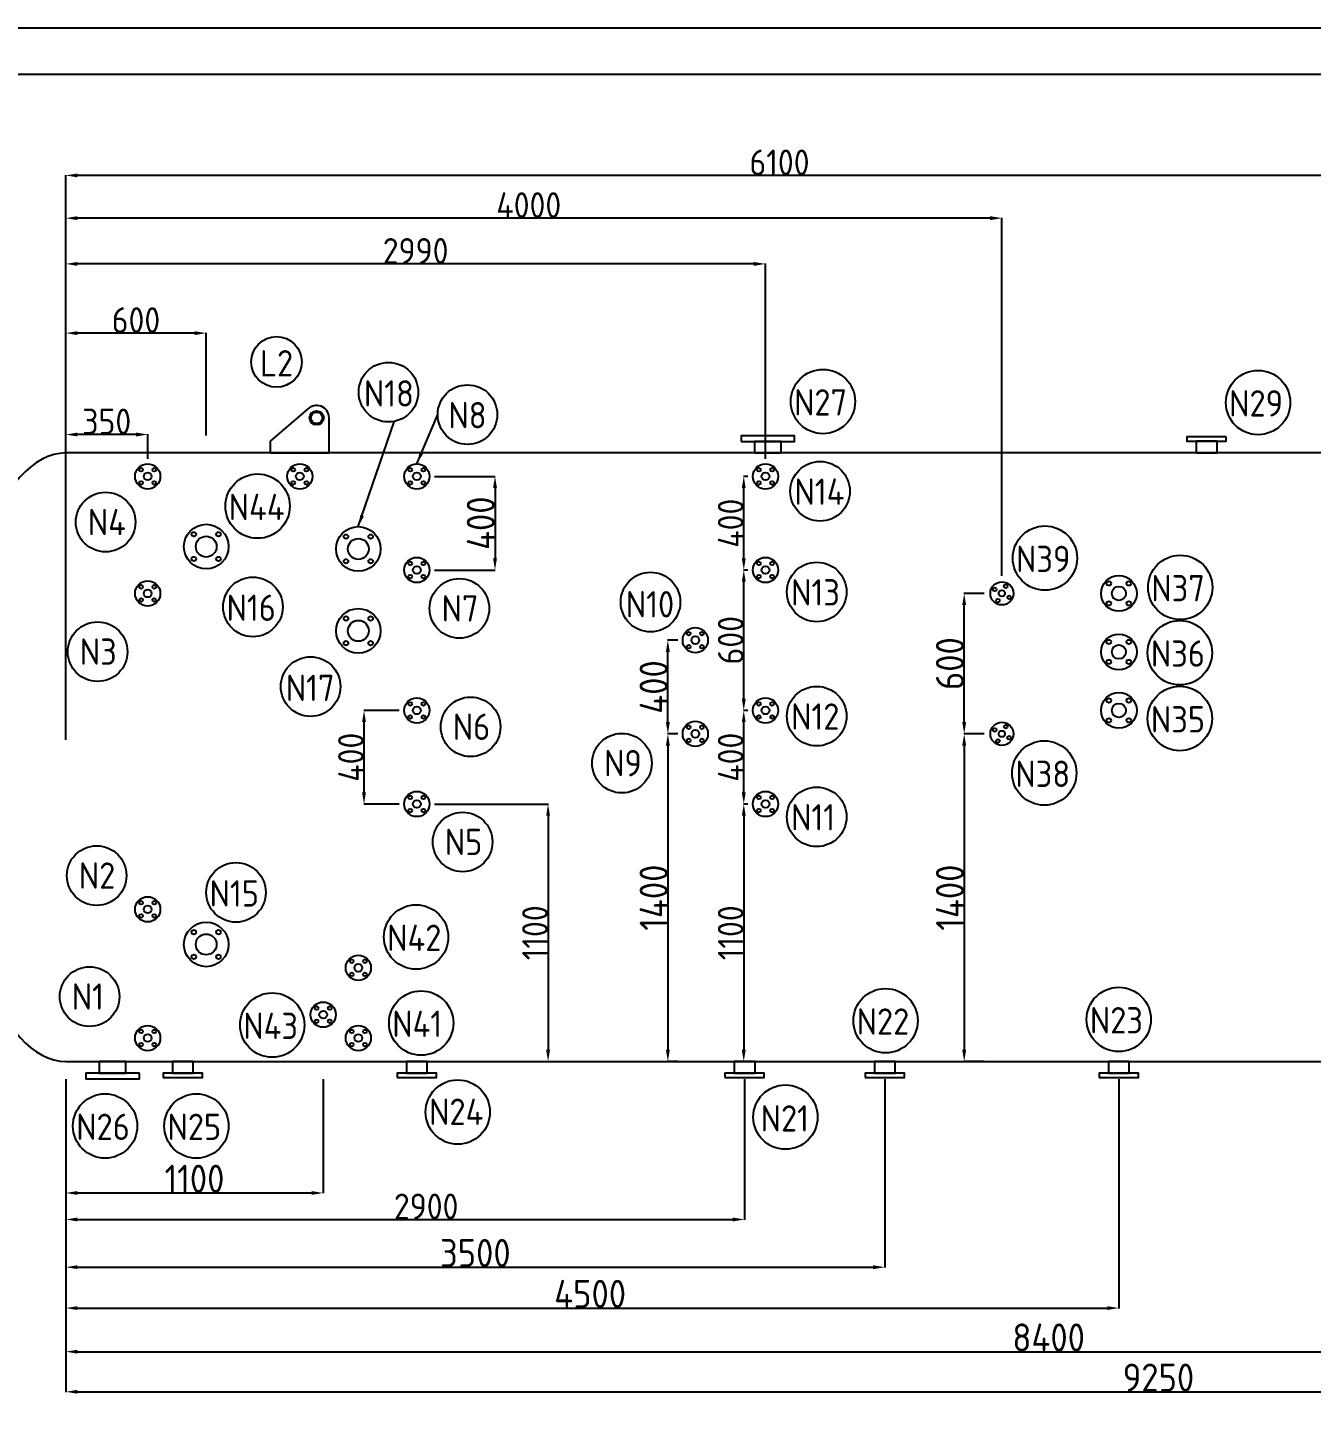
# Model space of a CAD drawing. Header units: inches. Extents: x 24244 to 45259, y -33 to 12215.
# Drawn here: x 28959 to 34442, y 6257 to 12215 of the extents above; entities that cross this region are included whole.
import ezdxf

# ---------------------------------------------------------------- set-up
doc = ezdxf.new("R2010")
doc.units = ezdxf.units.IN
doc.header["$LTSCALE"] = 40
doc.header["$MEASUREMENT"] = 0
doc.linetypes.add('CENTER2', pattern=[1.125, 0.75, -0.125, 0.125, -0.125])
doc.layers.add('fitting', color=7, linetype='CENTER2')
doc.styles.get("Standard").update_dxf_attribs({"font": 'isocp.shx', "height": 110, "bigfont": '@extfont2.shx'})
doc.dimstyles.new('ISO-25', dxfattribs={"dimtxt": 120, "dimasz": 50, "dimexe": 1.25, "dimexo": 75, "dimtad": 1, "dimtxsty": 'Standard', "dimcen": 0, "dimclrd": 1, "dimclre": 1, "dimclrt": 1, "dimazin": 0, "dimtfac": 1, "dimtmove": 0, "dimatfit": 3, "dimfxl": 1, "dimtfillclr": 1, "dimarcsym": 0})

# ---------------------------------------------------------------- blocks, each defined once
blk = doc.blocks.new('*U33')
blk.add_circle((0, 0), 7.87)
blk = doc.blocks.new('*U34')
at = {"color": 0, "linetype": 'ByBlock', "lineweight": -2, "transparency": 16777216}
blk.add_blockref('*U33', (3892.7, 2685.1), dxfattribs=at)
for p, rotation in [((3853, 2645.4), 90), ((3932.4, 2645.4), 270), ((3892.7, 2605.7), 180)]:
    blk.add_blockref('*U33', p, dxfattribs=dict(at, rotation=rotation))
blk = doc.blocks.new('*U35')
blk.add_circle((0, 0), 7.87)
blk = doc.blocks.new('*U36')
at = {"color": 0, "linetype": 'ByBlock', "lineweight": -2, "transparency": 16777216}
blk.add_blockref('*U35', (3892.7, 2685.1), dxfattribs=at)
for p, rotation in [((3853, 2645.4), 90), ((3932.4, 2645.4), 270), ((3892.7, 2605.7), 180)]:
    blk.add_blockref('*U35', p, dxfattribs=dict(at, rotation=rotation))
blk = doc.blocks.new('*U37')
blk.add_circle((0, 0), 9.53)
blk = doc.blocks.new('*U38')
at = {"color": 0, "linetype": 'ByBlock', "lineweight": -2, "transparency": 16777216}
for p, rotation in [((3339.6, 2662.7), 90.00000000000001), ((3339.6, 2557.3), 180), ((3444.9, 2557.3), 270)]:
    blk.add_blockref('*U37', p, dxfattribs=dict(at, rotation=rotation))
blk.add_blockref('*U37', (3444.9, 2662.7), dxfattribs=at)
blk = doc.blocks.new('*U39')
blk.add_circle((0, 0), 7.87)
blk = doc.blocks.new('*U40')
at = {"color": 0, "linetype": 'ByBlock', "lineweight": -2, "transparency": 16777216}
blk.add_blockref('*U39', (3892.7, 2685.1), dxfattribs=at)
for p, rotation in [((3853, 2645.4), 90), ((3932.4, 2645.4), 270), ((3892.7, 2605.7), 180)]:
    blk.add_blockref('*U39', p, dxfattribs=dict(at, rotation=rotation))
blk = doc.blocks.new('*U41')
blk.add_circle((0, 0), 9.53)
blk = doc.blocks.new('*U42')
at = {"color": 0, "linetype": 'ByBlock', "lineweight": -2, "transparency": 16777216}
for p, rotation in [((3339.6, 2662.7), 90.00000000000001), ((3339.6, 2557.3), 180), ((3444.9, 2557.3), 270)]:
    blk.add_blockref('*U41', p, dxfattribs=dict(at, rotation=rotation))
blk.add_blockref('*U41', (3444.9, 2662.7), dxfattribs=at)
blk = doc.blocks.new('*U43')
blk.add_circle((0, 0), 7.87)
blk = doc.blocks.new('*U44')
at = {"color": 0, "linetype": 'ByBlock', "lineweight": -2, "transparency": 16777216}
blk.add_blockref('*U43', (3892.7, 2685.1), dxfattribs=at)
for p, rotation in [((3853, 2645.4), 90), ((3932.4, 2645.4), 270), ((3892.7, 2605.7), 180)]:
    blk.add_blockref('*U43', p, dxfattribs=dict(at, rotation=rotation))
blk = doc.blocks.new('*U45')
blk.add_circle((0, 0), 9.53)
blk = doc.blocks.new('*U46')
at = {"color": 0, "linetype": 'ByBlock', "lineweight": -2, "transparency": 16777216}
for p, rotation in [((3339.6, 2662.7), 90.00000000000001), ((3339.6, 2557.3), 180), ((3444.9, 2557.3), 270)]:
    blk.add_blockref('*U45', p, dxfattribs=dict(at, rotation=rotation))
blk.add_blockref('*U45', (3444.9, 2662.7), dxfattribs=at)
blk = doc.blocks.new('*U48')
blk.add_circle((0, 0), 9.53)
blk = doc.blocks.new('*U49')
at = {"color": 0, "linetype": 'ByBlock', "lineweight": -2, "transparency": 16777216}
for p, rotation in [((3339.6, 2662.7), 90.00000000000001), ((3339.6, 2557.3), 180), ((3444.9, 2557.3), 270)]:
    blk.add_blockref('*U48', p, dxfattribs=dict(at, rotation=rotation))
blk.add_blockref('*U48', (3444.9, 2662.7), dxfattribs=at)
blk = doc.blocks.new('*U53')
blk.add_circle((0, 0), 7.87)
blk = doc.blocks.new('*U54')
at = {"color": 0, "linetype": 'ByBlock', "lineweight": -2, "transparency": 16777216}
blk.add_blockref('*U53', (3892.7, 2685.1), dxfattribs=at)
for p, rotation in [((3853, 2645.4), 90), ((3932.4, 2645.4), 270), ((3892.7, 2605.7), 180)]:
    blk.add_blockref('*U53', p, dxfattribs=dict(at, rotation=rotation))
blk = doc.blocks.new('*U55')
blk.add_circle((0, 0), 7.87)
blk = doc.blocks.new('*U56')
at = {"color": 0, "linetype": 'ByBlock', "lineweight": -2, "transparency": 16777216}
blk.add_blockref('*U55', (3892.7, 2685.1), dxfattribs=at)
for p, rotation in [((3853, 2645.4), 90), ((3932.4, 2645.4), 270), ((3892.7, 2605.7), 180)]:
    blk.add_blockref('*U55', p, dxfattribs=dict(at, rotation=rotation))
blk = doc.blocks.new('*D57')
at = {"color": 1, "lineweight": -2, "transparency": 16777216}
for p, q in [((30695.8, 10298.4), (30956.1, 10298.4)), ((30954.9, 10248.4), (30954.9, 9948.4)), ((30695.8, 9898.4), (30956.1, 9898.4))]:
    blk.add_line(p, q, dxfattribs=at)
at = {"color": 1, "transparency": 16777216}
for points in [[(30946.6, 10248.4), (30963.2, 10248.4), (30954.9, 10298.4)], [(30946.6, 9948.4), (30963.2, 9948.4), (30954.9, 9898.4)]]:
    blk.add_solid(points, dxfattribs=at)
at = {"layer": 'Defpoints', "color": 0, "transparency": 16777216}
for p in [(30620.8, 10298.4), (30620.8, 9898.4), (30954.9, 9898.4)]:
    blk.add_point(p, dxfattribs=at)
at = {"color": 1, "transparency": 16777216, "insert": (30894.3, 10098.4), "char_height": 120, "attachment_point": 5, "rotation": 90}
blk.add_mtext('400', dxfattribs=at)
blk = doc.blocks.new('*U58')
blk.add_circle((0, 0), 7.87)
blk = doc.blocks.new('*U59')
at = {"color": 0, "linetype": 'ByBlock', "lineweight": -2, "transparency": 16777216}
blk.add_blockref('*U58', (3892.7, 2685.1), dxfattribs=at)
for p, rotation in [((3853, 2645.4), 90), ((3932.4, 2645.4), 270), ((3892.7, 2605.7), 180)]:
    blk.add_blockref('*U58', p, dxfattribs=dict(at, rotation=rotation))
blk = doc.blocks.new('*U60')
blk.add_circle((0, 0), 7.87)
blk = doc.blocks.new('*U61')
at = {"color": 0, "linetype": 'ByBlock', "lineweight": -2, "transparency": 16777216}
blk.add_blockref('*U60', (3892.7, 2685.1), dxfattribs=at)
for p, rotation in [((3853, 2645.4), 90), ((3932.4, 2645.4), 270), ((3892.7, 2605.7), 180)]:
    blk.add_blockref('*U60', p, dxfattribs=dict(at, rotation=rotation))
blk = doc.blocks.new('*D62')
at = {"color": 1, "lineweight": -2, "transparency": 16777216}
for p, q in [((30695.8, 8898.4), (31183, 8898.4)), ((31181.7, 8848.4), (31181.7, 7848.4)), ((30695.8, 7798.4), (31183, 7798.4))]:
    blk.add_line(p, q, dxfattribs=at)
at = {"color": 1, "transparency": 16777216}
for points in [[(31173.4, 8848.4), (31190, 8848.4), (31181.7, 8898.4)], [(31173.4, 7848.4), (31190, 7848.4), (31181.7, 7798.4)]]:
    blk.add_solid(points, dxfattribs=at)
at = {"layer": 'Defpoints', "color": 0, "transparency": 16777216}
for p in [(30620.8, 8898.4), (30620.8, 7798.4), (31181.7, 7798.4)]:
    blk.add_point(p, dxfattribs=at)
at = {"color": 1, "transparency": 16777216, "insert": (31126.1, 8348.4), "char_height": 110, "attachment_point": 5, "rotation": 90}
blk.add_mtext('1100', dxfattribs=at)
blk = doc.blocks.new('*D63')
at = {"color": 1, "lineweight": -2, "transparency": 16777216}
for p, q in [((30545.8, 9298.4), (30393.9, 9298.4)), ((30395.2, 8948.4), (30395.2, 9248.4)), ((30545.8, 8898.4), (30393.9, 8898.4))]:
    blk.add_line(p, q, dxfattribs=at)
at = {"color": 1, "transparency": 16777216}
for points in [[(30386.8, 9248.4), (30403.5, 9248.4), (30395.2, 9298.4)], [(30386.8, 8948.4), (30403.5, 8948.4), (30395.2, 8898.4)]]:
    blk.add_solid(points, dxfattribs=at)
at = {"layer": 'Defpoints', "color": 0, "transparency": 16777216}
for p in [(30395.2, 9298.4), (30620.8, 9298.4), (30620.8, 8898.4)]:
    blk.add_point(p, dxfattribs=at)
at = {"color": 1, "transparency": 16777216, "insert": (30339.5, 9098.4), "char_height": 110, "attachment_point": 5, "rotation": 90}
blk.add_mtext('400', dxfattribs=at)
blk = doc.blocks.new('*U64')
blk.add_circle((0, 0), 7.87)
blk = doc.blocks.new('*U65')
at = {"color": 0, "linetype": 'ByBlock', "lineweight": -2, "transparency": 16777216}
blk.add_blockref('*U64', (3892.7, 2685.1), dxfattribs=at)
for p, rotation in [((3853, 2645.4), 90), ((3932.4, 2645.4), 270), ((3892.7, 2605.7), 180)]:
    blk.add_blockref('*U64', p, dxfattribs=dict(at, rotation=rotation))
blk = doc.blocks.new('*U66')
blk.add_circle((0, 0), 7.87)
blk = doc.blocks.new('*U67')
at = {"color": 0, "linetype": 'ByBlock', "lineweight": -2, "transparency": 16777216}
blk.add_blockref('*U66', (3892.7, 2685.1), dxfattribs=at)
for p, rotation in [((3853, 2645.4), 90), ((3932.4, 2645.4), 270), ((3892.7, 2605.7), 180)]:
    blk.add_blockref('*U66', p, dxfattribs=dict(at, rotation=rotation))
blk = doc.blocks.new('*D68')
at = {"color": 1, "lineweight": -2, "transparency": 16777216}
for p, q in [((32035.8, 8898.4), (32016.6, 8898.4)), ((32017.9, 8848.4), (32017.9, 7848.4)), ((32035.8, 7798.4), (32016.6, 7798.4))]:
    blk.add_line(p, q, dxfattribs=at)
at = {"color": 1, "transparency": 16777216}
for points in [[(32009.5, 8848.4), (32026.2, 8848.4), (32017.9, 8898.4)], [(32009.5, 7848.4), (32026.2, 7848.4), (32017.9, 7798.4)]]:
    blk.add_solid(points, dxfattribs=at)
at = {"layer": 'Defpoints', "color": 0, "transparency": 16777216}
for p in [(32110.8, 8898.4), (32017.9, 7798.4), (32110.8, 7798.4)]:
    blk.add_point(p, dxfattribs=at)
at = {"color": 1, "transparency": 16777216, "insert": (31962.2, 8348.4), "char_height": 110, "attachment_point": 5, "rotation": 90}
blk.add_mtext('1100', dxfattribs=at)
blk = doc.blocks.new('*D69')
at = {"color": 1, "lineweight": -2, "transparency": 16777216}
for p, q in [((32035.8, 10298.4), (32016.6, 10298.4)), ((32017.9, 9948.4), (32017.9, 10248.4)), ((32035.8, 9898.4), (32016.6, 9898.4))]:
    blk.add_line(p, q, dxfattribs=at)
at = {"color": 1, "transparency": 16777216}
for points in [[(32009.5, 10248.4), (32026.2, 10248.4), (32017.9, 10298.4)], [(32009.5, 9948.4), (32026.2, 9948.4), (32017.9, 9898.4)]]:
    blk.add_solid(points, dxfattribs=at)
at = {"layer": 'Defpoints', "color": 0, "transparency": 16777216}
for p in [(32017.9, 10298.4), (32110.8, 10298.4), (32110.8, 9898.4)]:
    blk.add_point(p, dxfattribs=at)
at = {"color": 1, "transparency": 16777216, "insert": (31962.2, 10098.4), "char_height": 110, "attachment_point": 5, "rotation": 90}
blk.add_mtext('400', dxfattribs=at)
blk = doc.blocks.new('*U70')
blk.add_circle((0, 0), 7.87)
blk = doc.blocks.new('*U71')
at = {"color": 0, "linetype": 'ByBlock', "lineweight": -2, "transparency": 16777216}
blk.add_blockref('*U70', (3892.7, 2685.1), dxfattribs=at)
for p, rotation in [((3853, 2645.4), 90), ((3932.4, 2645.4), 270), ((3892.7, 2605.7), 180)]:
    blk.add_blockref('*U70', p, dxfattribs=dict(at, rotation=rotation))
blk = doc.blocks.new('*U72')
blk.add_circle((0, 0), 7.87)
blk = doc.blocks.new('*U73')
at = {"color": 0, "linetype": 'ByBlock', "lineweight": -2, "transparency": 16777216}
blk.add_blockref('*U72', (3892.7, 2685.1), dxfattribs=at)
for p, rotation in [((3853, 2645.4), 90), ((3932.4, 2645.4), 270), ((3892.7, 2605.7), 180)]:
    blk.add_blockref('*U72', p, dxfattribs=dict(at, rotation=rotation))
blk = doc.blocks.new('*D74')
at = {"color": 1, "lineweight": -2, "transparency": 16777216}
for p, q in [((31735.8, 9198.4), (31692.4, 9198.4)), ((31693.6, 9148.4), (31693.6, 7848.4)), ((31735.8, 7798.4), (31692.4, 7798.4))]:
    blk.add_line(p, q, dxfattribs=at)
at = {"color": 1, "transparency": 16777216}
for points in [[(31685.3, 9148.4), (31702, 9148.4), (31693.6, 9198.4)], [(31685.3, 7848.4), (31702, 7848.4), (31693.6, 7798.4)]]:
    blk.add_solid(points, dxfattribs=at)
at = {"layer": 'Defpoints', "color": 0, "transparency": 16777216}
for p in [(31810.8, 9198.4), (31693.6, 7798.4), (31810.8, 7798.4)]:
    blk.add_point(p, dxfattribs=at)
at = {"color": 1, "transparency": 16777216, "insert": (31633, 8498.4), "char_height": 120, "attachment_point": 5, "rotation": 90}
blk.add_mtext('1400', dxfattribs=at)
blk = doc.blocks.new('*D75')
at = {"color": 1, "lineweight": -2, "transparency": 16777216}
for p, q in [((31735.8, 9598.4), (31692.4, 9598.4)), ((31693.6, 9248.4), (31693.6, 9548.4)), ((31735.8, 9198.4), (31692.4, 9198.4))]:
    blk.add_line(p, q, dxfattribs=at)
at = {"color": 1, "transparency": 16777216}
for points in [[(31685.3, 9548.4), (31702, 9548.4), (31693.6, 9598.4)], [(31685.3, 9248.4), (31702, 9248.4), (31693.6, 9198.4)]]:
    blk.add_solid(points, dxfattribs=at)
at = {"layer": 'Defpoints', "color": 0, "transparency": 16777216}
for p in [(31693.6, 9598.4), (31810.8, 9598.4), (31810.8, 9198.4)]:
    blk.add_point(p, dxfattribs=at)
at = {"color": 1, "transparency": 16777216, "insert": (31633, 9398.4), "char_height": 120, "attachment_point": 5, "rotation": 90}
blk.add_mtext('400', dxfattribs=at)
blk = doc.blocks.new('*U76')
blk.add_circle((0, 0), 7.87)
blk = doc.blocks.new('*U77')
at = {"color": 0, "linetype": 'ByBlock', "lineweight": -2, "transparency": 16777216}
blk.add_blockref('*U76', (3892.7, 2685.1), dxfattribs=at)
for p, rotation in [((3853, 2645.4), 90), ((3932.4, 2645.4), 270), ((3892.7, 2605.7), 180)]:
    blk.add_blockref('*U76', p, dxfattribs=dict(at, rotation=rotation))
blk = doc.blocks.new('*U78')
blk.add_circle((0, 0), 7.87)
blk = doc.blocks.new('*U79')
at = {"color": 0, "linetype": 'ByBlock', "lineweight": -2, "transparency": 16777216}
blk.add_blockref('*U78', (3892.7, 2685.1), dxfattribs=at)
for p, rotation in [((3853, 2645.4), 90), ((3932.4, 2645.4), 270), ((3892.7, 2605.7), 180)]:
    blk.add_blockref('*U78', p, dxfattribs=dict(at, rotation=rotation))
blk = doc.blocks.new('*D80')
at = {"color": 1, "lineweight": -2, "transparency": 16777216}
for p, q in [((32035.8, 9298.4), (32016.6, 9298.4)), ((32017.9, 8948.4), (32017.9, 9248.4)), ((32035.8, 8898.4), (32016.6, 8898.4))]:
    blk.add_line(p, q, dxfattribs=at)
at = {"color": 1, "transparency": 16777216}
for points in [[(32009.5, 9248.4), (32026.2, 9248.4), (32017.9, 9298.4)], [(32009.5, 8948.4), (32026.2, 8948.4), (32017.9, 8898.4)]]:
    blk.add_solid(points, dxfattribs=at)
at = {"layer": 'Defpoints', "color": 0, "transparency": 16777216}
for p in [(32017.9, 9298.4), (32110.8, 9298.4), (32110.8, 8898.4)]:
    blk.add_point(p, dxfattribs=at)
at = {"color": 1, "transparency": 16777216, "insert": (31962.2, 9098.4), "char_height": 110, "attachment_point": 5, "rotation": 90}
blk.add_mtext('400', dxfattribs=at)
blk = doc.blocks.new('*D81')
at = {"color": 1, "lineweight": -2, "transparency": 16777216}
for p, q in [((32035.8, 9898.4), (32016.6, 9898.4)), ((32017.9, 9348.4), (32017.9, 9848.4)), ((32035.8, 9298.4), (32016.6, 9298.4))]:
    blk.add_line(p, q, dxfattribs=at)
at = {"color": 1, "transparency": 16777216}
for points in [[(32009.5, 9848.4), (32026.2, 9848.4), (32017.9, 9898.4)], [(32009.5, 9348.4), (32026.2, 9348.4), (32017.9, 9298.4)]]:
    blk.add_solid(points, dxfattribs=at)
at = {"layer": 'Defpoints', "color": 0, "transparency": 16777216}
for p in [(32017.9, 9898.4), (32110.8, 9898.4), (32110.8, 9298.4)]:
    blk.add_point(p, dxfattribs=at)
at = {"color": 1, "transparency": 16777216, "insert": (31962.2, 9598.4), "char_height": 110, "attachment_point": 5, "rotation": 90}
blk.add_mtext('600', dxfattribs=at)
blk = doc.blocks.new('*D82')
at = {"color": 1, "lineweight": -2, "transparency": 16777216}
for p, q in [((29120.8, 7723.4), (29120.8, 6385.5)), ((38370.8, 7723.4), (38370.8, 6385.5)), ((29170.8, 6386.8), (38320.8, 6386.8))]:
    blk.add_line(p, q, dxfattribs=at)
at = {"color": 1, "transparency": 16777216}
for points in [[(29170.8, 6395.1), (29170.8, 6378.5), (29120.8, 6386.8)], [(38320.8, 6395.1), (38320.8, 6378.5), (38370.8, 6386.8)]]:
    blk.add_solid(points, dxfattribs=at)
at = {"layer": 'Defpoints', "color": 0, "transparency": 16777216}
for p in [(29120.8, 7798.4), (38370.8, 7798.4), (38370.8, 6386.8)]:
    blk.add_point(p, dxfattribs=at)
at = {"color": 1, "transparency": 16777216, "insert": (33790, 6447.5), "char_height": 120, "attachment_point": 5}
blk.add_mtext('9250', dxfattribs=at)
blk = doc.blocks.new('*D83')
at = {"color": 1, "lineweight": -2, "transparency": 16777216}
for p, q in [((29120.8, 7723.4), (29120.8, 6557)), ((37520.8, 7723.4), (37520.8, 6557)), ((29170.8, 6558.2), (37470.8, 6558.2))]:
    blk.add_line(p, q, dxfattribs=at)
at = {"color": 1, "transparency": 16777216}
for points in [[(29170.8, 6566.6), (29170.8, 6549.9), (29120.8, 6558.2)], [(37470.8, 6566.6), (37470.8, 6549.9), (37520.8, 6558.2)]]:
    blk.add_solid(points, dxfattribs=at)
at = {"layer": 'Defpoints', "color": 0, "transparency": 16777216}
for p in [(29120.8, 7798.4), (37520.8, 7798.4), (37520.8, 6558.2)]:
    blk.add_point(p, dxfattribs=at)
at = {"color": 1, "transparency": 16777216, "insert": (33320.8, 6618.9), "char_height": 120, "attachment_point": 5}
blk.add_mtext('8400', dxfattribs=at)
blk = doc.blocks.new('*D84')
at = {"color": 1, "lineweight": -2, "transparency": 16777216}
for p, q in [((29120.8, 7723.4), (29120.8, 7122)), ((32020.8, 7723.4), (32020.8, 7122)), ((29170.8, 7123.2), (31970.8, 7123.2))]:
    blk.add_line(p, q, dxfattribs=at)
at = {"color": 1, "transparency": 16777216}
for points in [[(29170.8, 7131.6), (29170.8, 7114.9), (29120.8, 7123.2)], [(31970.8, 7131.6), (31970.8, 7114.9), (32020.8, 7123.2)]]:
    blk.add_solid(points, dxfattribs=at)
at = {"layer": 'Defpoints', "color": 0, "transparency": 16777216}
for p in [(29120.8, 7798.4), (32020.8, 7798.4), (32020.8, 7123.2)]:
    blk.add_point(p, dxfattribs=at)
at = {"color": 1, "transparency": 16777216, "insert": (30660.8, 7178.9), "char_height": 110, "attachment_point": 5}
blk.add_mtext('2900', dxfattribs=at)
blk = doc.blocks.new('*D85')
at = {"color": 1, "lineweight": -2, "transparency": 16777216}
for p, q in [((29120.8, 7723.4), (29120.8, 6743.3)), ((33620.8, 7723.4), (33620.8, 6743.3)), ((29170.8, 6744.6), (33570.8, 6744.6))]:
    blk.add_line(p, q, dxfattribs=at)
at = {"color": 1, "transparency": 16777216}
for points in [[(29170.8, 6752.9), (29170.8, 6736.2), (29120.8, 6744.6)], [(33570.8, 6752.9), (33570.8, 6736.2), (33620.8, 6744.6)]]:
    blk.add_solid(points, dxfattribs=at)
at = {"layer": 'Defpoints', "color": 0, "transparency": 16777216}
for p in [(29120.8, 7798.4), (33620.8, 7798.4), (33620.8, 6744.6)]:
    blk.add_point(p, dxfattribs=at)
at = {"color": 1, "transparency": 16777216, "insert": (31361.4, 6805.2), "char_height": 120, "attachment_point": 5}
blk.add_mtext('4500', dxfattribs=at)
blk = doc.blocks.new('*U145')
blk.add_circle((0, 0), 9.55)
blk = doc.blocks.new('*U146')
at = {"color": 0, "linetype": 'ByBlock', "lineweight": -2, "transparency": 16777216}
blk.add_blockref('*U145', (4349.7, 2315.5), dxfattribs=at)
for p, rotation in [((4289.3, 2255.2), 90), ((4410, 2255.2), 270.0000000000001), ((4349.7, 2194.8), 180)]:
    blk.add_blockref('*U145', p, dxfattribs=dict(at, rotation=rotation))
blk = doc.blocks.new('*U147')
blk.add_circle((0, 0), 9.55)
blk = doc.blocks.new('*U148')
at = {"color": 0, "linetype": 'ByBlock', "lineweight": -2, "transparency": 16777216}
blk.add_blockref('*U147', (4349.7, 2315.5), dxfattribs=at)
for p, rotation in [((4289.3, 2255.2), 90), ((4410, 2255.2), 270.0000000000001), ((4349.7, 2194.8), 180)]:
    blk.add_blockref('*U147', p, dxfattribs=dict(at, rotation=rotation))
blk = doc.blocks.new('*U149')
blk.add_circle((0, 0), 9.55)
blk = doc.blocks.new('*U150')
at = {"color": 0, "linetype": 'ByBlock', "lineweight": -2, "transparency": 16777216}
blk.add_blockref('*U149', (4349.7, 2315.5), dxfattribs=at)
for p, rotation in [((4289.3, 2255.2), 90), ((4410, 2255.2), 270.0000000000001), ((4349.7, 2194.8), 180)]:
    blk.add_blockref('*U149', p, dxfattribs=dict(at, rotation=rotation))
blk = doc.blocks.new('*U154')
blk.add_circle((0, 0), 7.9)
blk = doc.blocks.new('*U155')
at = {"color": 0, "linetype": 'ByBlock', "lineweight": -2, "transparency": 16777216}
blk.add_blockref('*U154', (32121.5, 4547.4), dxfattribs=at)
for p, rotation in [((32086.6, 4512.4), 90), ((32121.5, 4477.5), 180), ((32156.4, 4512.4), 270)]:
    blk.add_blockref('*U154', p, dxfattribs=dict(at, rotation=rotation))
blk = doc.blocks.new('*U156')
blk.add_circle((0, 0), 7.9)
blk = doc.blocks.new('*U157')
at = {"color": 0, "linetype": 'ByBlock', "lineweight": -2, "transparency": 16777216}
blk.add_blockref('*U156', (32121.5, 4547.4), dxfattribs=at)
for p, rotation in [((32086.6, 4512.4), 90), ((32121.5, 4477.5), 180), ((32156.4, 4512.4), 270)]:
    blk.add_blockref('*U156', p, dxfattribs=dict(at, rotation=rotation))
blk = doc.blocks.new('*U158')
blk.add_circle((0, 0), 7.9)
blk = doc.blocks.new('*U159')
at = {"color": 0, "linetype": 'ByBlock', "lineweight": -2, "transparency": 16777216}
blk.add_blockref('*U158', (32121.5, 4547.4), dxfattribs=at)
for p, rotation in [((32086.6, 4512.4), 90), ((32121.5, 4477.5), 180), ((32156.4, 4512.4), 270)]:
    blk.add_blockref('*U158', p, dxfattribs=dict(at, rotation=rotation))
blk = doc.blocks.new('*U160')
blk.add_circle((0, 0), 7.9)
blk = doc.blocks.new('*U161')
at = {"color": 0, "linetype": 'ByBlock', "lineweight": -2, "transparency": 16777216}
blk.add_blockref('*U160', (32121.5, 4547.4), dxfattribs=at)
for p, rotation in [((32086.6, 4512.4), 90), ((32121.5, 4477.5), 180), ((32156.4, 4512.4), 270)]:
    blk.add_blockref('*U160', p, dxfattribs=dict(at, rotation=rotation))
blk = doc.blocks.new('*U162')
blk.add_circle((0, 0), 7.9)
blk = doc.blocks.new('*U163')
at = {"color": 0, "linetype": 'ByBlock', "lineweight": -2, "transparency": 16777216}
blk.add_blockref('*U162', (32121.5, 4547.4), dxfattribs=at)
for p, rotation in [((32086.6, 4512.4), 90), ((32121.5, 4477.5), 180), ((32156.4, 4512.4), 270)]:
    blk.add_blockref('*U162', p, dxfattribs=dict(at, rotation=rotation))
blk = doc.blocks.new('*U164')
blk.add_circle((0, 0), 7.9)
blk = doc.blocks.new('*U165')
at = {"color": 0, "linetype": 'ByBlock', "lineweight": -2, "transparency": 16777216}
blk.add_blockref('*U164', (32121.5, 4547.4), dxfattribs=at)
for p, rotation in [((32086.6, 4512.4), 90), ((32121.5, 4477.5), 180), ((32156.4, 4512.4), 270)]:
    blk.add_blockref('*U164', p, dxfattribs=dict(at, rotation=rotation))
blk = doc.blocks.new('*U166')
blk.add_circle((0, 0), 7.9)
blk = doc.blocks.new('*U167')
at = {"color": 0, "linetype": 'ByBlock', "lineweight": -2, "transparency": 16777216}
blk.add_blockref('*U166', (32121.5, 4547.4), dxfattribs=at)
for p, rotation in [((32086.6, 4512.4), 90), ((32121.5, 4477.5), 180), ((32156.4, 4512.4), 270)]:
    blk.add_blockref('*U166', p, dxfattribs=dict(at, rotation=rotation))
blk = doc.blocks.new('*U168')
blk.add_circle((0, 0), 7.9)
blk = doc.blocks.new('*U169')
at = {"color": 0, "linetype": 'ByBlock', "lineweight": -2, "transparency": 16777216}
blk.add_blockref('*U168', (32121.5, 4547.4), dxfattribs=at)
for p, rotation in [((32086.6, 4512.4), 90), ((32121.5, 4477.5), 180), ((32156.4, 4512.4), 270)]:
    blk.add_blockref('*U168', p, dxfattribs=dict(at, rotation=rotation))
blk = doc.blocks.new('*U170')
blk.add_circle((0, 0), 7.9)
blk = doc.blocks.new('*U171')
at = {"color": 0, "linetype": 'ByBlock', "lineweight": -2, "transparency": 16777216}
blk.add_blockref('*U170', (32121.5, 4547.4), dxfattribs=at)
for p, rotation in [((32086.6, 4512.4), 90), ((32121.5, 4477.5), 180), ((32156.4, 4512.4), 270)]:
    blk.add_blockref('*U170', p, dxfattribs=dict(at, rotation=rotation))
blk = doc.blocks.new('*U172')
blk.add_circle((0, 0), 7.9)
blk = doc.blocks.new('*U173')
at = {"color": 0, "linetype": 'ByBlock', "lineweight": -2, "transparency": 16777216}
blk.add_blockref('*U172', (32121.5, 4547.4), dxfattribs=at)
for p, rotation in [((32086.6, 4512.4), 90), ((32121.5, 4477.5), 180), ((32156.4, 4512.4), 270)]:
    blk.add_blockref('*U172', p, dxfattribs=dict(at, rotation=rotation))
blk = doc.blocks.new('*D174')
at = {"color": 1, "lineweight": -2, "transparency": 16777216}
for p, q in [((33045.8, 9198.4), (32958.6, 9198.4)), ((32959.8, 9148.4), (32959.8, 7848.4)), ((33045.8, 7798.4), (32958.6, 7798.4))]:
    blk.add_line(p, q, dxfattribs=at)
at = {"color": 1, "transparency": 16777216}
for points in [[(32951.5, 9148.4), (32968.1, 9148.4), (32959.8, 9198.4)], [(32951.5, 7848.4), (32968.1, 7848.4), (32959.8, 7798.4)]]:
    blk.add_solid(points, dxfattribs=at)
at = {"layer": 'Defpoints', "color": 0, "transparency": 16777216}
for p in [(33120.8, 9198.4), (32959.8, 7798.4), (33120.8, 7798.4)]:
    blk.add_point(p, dxfattribs=at)
at = {"color": 1, "transparency": 16777216, "insert": (32899.2, 8498.4), "char_height": 120, "attachment_point": 5, "rotation": 90}
blk.add_mtext('1400', dxfattribs=at)
blk = doc.blocks.new('*D175')
at = {"color": 1, "lineweight": -2, "transparency": 16777216}
for p, q in [((33045.8, 9798.4), (32958.6, 9798.4)), ((32959.8, 9248.4), (32959.8, 9748.4)), ((33045.8, 9198.4), (32958.6, 9198.4))]:
    blk.add_line(p, q, dxfattribs=at)
at = {"color": 1, "transparency": 16777216}
for points in [[(32951.5, 9748.4), (32968.1, 9748.4), (32959.8, 9798.4)], [(32951.5, 9248.4), (32968.1, 9248.4), (32959.8, 9198.4)]]:
    blk.add_solid(points, dxfattribs=at)
at = {"layer": 'Defpoints', "color": 0, "transparency": 16777216}
for p in [(32959.8, 9798.4), (33120.8, 9798.4), (33120.8, 9198.4)]:
    blk.add_point(p, dxfattribs=at)
at = {"color": 1, "transparency": 16777216, "insert": (32899.2, 9498.4), "char_height": 120, "attachment_point": 5, "rotation": 90}
blk.add_mtext('600', dxfattribs=at)
blk = doc.blocks.new('*U180')
blk.add_circle((0, 0), 7.87)
blk = doc.blocks.new('*U181')
at = {"color": 0, "linetype": 'ByBlock', "lineweight": -2, "transparency": 16777216}
blk.add_blockref('*U180', (3892.7, 2685.1), dxfattribs=at)
for p, rotation in [((3853, 2645.4), 90), ((3932.4, 2645.4), 270), ((3892.7, 2605.7), 180)]:
    blk.add_blockref('*U180', p, dxfattribs=dict(at, rotation=rotation))
blk = doc.blocks.new('*U182')
blk.add_circle((0, 0), 7.87)
blk = doc.blocks.new('*U183')
at = {"color": 0, "linetype": 'ByBlock', "lineweight": -2, "transparency": 16777216}
blk.add_blockref('*U182', (3892.7, 2685.1), dxfattribs=at)
for p, rotation in [((3853, 2645.4), 90), ((3932.4, 2645.4), 270), ((3892.7, 2605.7), 180)]:
    blk.add_blockref('*U182', p, dxfattribs=dict(at, rotation=rotation))
blk = doc.blocks.new('*D184')
at = {"color": 1, "lineweight": -2, "transparency": 16777216}
for p, q in [((29120.8, 7723.4), (29120.8, 7235.2)), ((30220.8, 7723.4), (30220.8, 7235.2)), ((29170.8, 7236.5), (30170.8, 7236.5))]:
    blk.add_line(p, q, dxfattribs=at)
at = {"color": 1, "transparency": 16777216}
for points in [[(29170.8, 7244.8), (29170.8, 7228.1), (29120.8, 7236.5)], [(30170.8, 7244.8), (30170.8, 7228.1), (30220.8, 7236.5)]]:
    blk.add_solid(points, dxfattribs=at)
at = {"layer": 'Defpoints', "color": 0, "transparency": 16777216}
for p in [(29120.8, 7798.4), (30220.8, 7798.4), (30220.8, 7236.5)]:
    blk.add_point(p, dxfattribs=at)
at = {"color": 1, "transparency": 16777216, "insert": (29670.8, 7297.1), "char_height": 120, "attachment_point": 5}
blk.add_mtext('1100', dxfattribs=at)
blk = doc.blocks.new('*U185')
blk.add_circle((0, 0), 7.87)
blk = doc.blocks.new('*U186')
at = {"color": 0, "linetype": 'ByBlock', "lineweight": -2, "transparency": 16777216}
blk.add_blockref('*U185', (3892.7, 2685.1), dxfattribs=at)
for p, rotation in [((3853, 2645.4), 90), ((3932.4, 2645.4), 270), ((3892.7, 2605.7), 180)]:
    blk.add_blockref('*U185', p, dxfattribs=dict(at, rotation=rotation))
blk = doc.blocks.new('*U187')
blk.add_circle((0, 0), 7.87)
blk = doc.blocks.new('*U188')
at = {"color": 0, "linetype": 'ByBlock', "lineweight": -2, "transparency": 16777216}
blk.add_blockref('*U187', (3892.7, 2685.1), dxfattribs=at)
for p, rotation in [((3853, 2645.4), 90), ((3932.4, 2645.4), 270), ((3892.7, 2605.7), 180)]:
    blk.add_blockref('*U187', p, dxfattribs=dict(at, rotation=rotation))
blk = doc.blocks.new('*D189')
at = {"color": 1, "lineweight": -2, "transparency": 16777216}
for p, q in [((29120.8, 7723.4), (29120.8, 6918.1)), ((32620.8, 7723.4), (32620.8, 6918.1)), ((29170.8, 6919.3), (32570.8, 6919.3))]:
    blk.add_line(p, q, dxfattribs=at)
at = {"color": 1, "transparency": 16777216}
for points in [[(29170.8, 6927.7), (29170.8, 6911), (29120.8, 6919.3)], [(32570.8, 6927.7), (32570.8, 6911), (32620.8, 6919.3)]]:
    blk.add_solid(points, dxfattribs=at)
at = {"layer": 'Defpoints', "color": 0, "transparency": 16777216}
for p in [(29120.8, 7798.4), (32620.8, 7798.4), (32620.8, 6919.3)]:
    blk.add_point(p, dxfattribs=at)
at = {"color": 1, "transparency": 16777216, "insert": (30870.8, 6979.9), "char_height": 120, "attachment_point": 5}
blk.add_mtext('3500', dxfattribs=at)
blk = doc.blocks.new('*D239')
at = {"color": 1, "lineweight": -2, "transparency": 16777216}
for p, q in [((29120.8, 10473.4), (29120.8, 10478.6)), ((29420.8, 10477.3), (29170.8, 10477.3)), ((29470.8, 10373.4), (29470.8, 10478.6))]:
    blk.add_line(p, q, dxfattribs=at)
at = {"color": 1, "transparency": 16777216}
for points in [[(29170.8, 10485.7), (29170.8, 10469), (29120.8, 10477.3)], [(29420.8, 10485.7), (29420.8, 10469), (29470.8, 10477.3)]]:
    blk.add_solid(points, dxfattribs=at)
at = {"layer": 'Defpoints', "color": 0, "transparency": 16777216}
for p in [(29120.8, 10477.3), (29120.8, 10398.4), (29470.8, 10298.4)]:
    blk.add_point(p, dxfattribs=at)
at = {"color": 1, "transparency": 16777216, "insert": (29295.8, 10533), "char_height": 110, "attachment_point": 5}
blk.add_mtext('350', dxfattribs=at)
blk = doc.blocks.new('*D240')
at = {"color": 1, "lineweight": -2, "transparency": 16777216}
for p, q in [((29120.8, 10473.4), (29120.8, 10911.9)), ((29670.8, 10910.6), (29170.8, 10910.6)), ((29720.8, 10473.4), (29720.8, 10911.9))]:
    blk.add_line(p, q, dxfattribs=at)
at = {"color": 1, "transparency": 16777216}
for points in [[(29170.8, 10918.9), (29170.8, 10902.3), (29120.8, 10910.6)], [(29670.8, 10918.9), (29670.8, 10902.3), (29720.8, 10910.6)]]:
    blk.add_solid(points, dxfattribs=at)
at = {"layer": 'Defpoints', "color": 0, "transparency": 16777216}
for p in [(29120.8, 10910.6), (29120.8, 10398.4), (29720.8, 10398.4)]:
    blk.add_point(p, dxfattribs=at)
at = {"color": 1, "transparency": 16777216, "insert": (29420.8, 10966.2), "char_height": 110, "attachment_point": 5}
blk.add_mtext('600', dxfattribs=at)
blk = doc.blocks.new('*D242')
at = {"color": 1, "lineweight": -2, "transparency": 16777216}
for p, q in [((29120.8, 10373.4), (29120.8, 11207.6)), ((32060.8, 11206.3), (29170.8, 11206.3)), ((32110.8, 10373.4), (32110.8, 11207.6))]:
    blk.add_line(p, q, dxfattribs=at)
at = {"color": 1, "transparency": 16777216}
for points in [[(29170.8, 11214.7), (29170.8, 11198), (29120.8, 11206.3)], [(32060.8, 11214.7), (32060.8, 11198), (32110.8, 11206.3)]]:
    blk.add_solid(points, dxfattribs=at)
at = {"layer": 'Defpoints', "color": 0, "transparency": 16777216}
for p in [(29120.8, 11206.3), (29120.8, 10298.4), (32110.8, 10298.4)]:
    blk.add_point(p, dxfattribs=at)
at = {"color": 1, "transparency": 16777216, "insert": (30615.8, 11262), "char_height": 110, "attachment_point": 5}
blk.add_mtext('2990', dxfattribs=at)
blk = doc.blocks.new('*D243')
at = {"color": 1, "lineweight": -2, "transparency": 16777216}
for p, q in [((29120.8, 9873.4), (29120.8, 11403.1)), ((33070.8, 11401.8), (29170.8, 11401.8)), ((33120.8, 9873.4), (33120.8, 11403.1))]:
    blk.add_line(p, q, dxfattribs=at)
at = {"color": 1, "transparency": 16777216}
for points in [[(29170.8, 11410.2), (29170.8, 11393.5), (29120.8, 11401.8)], [(33070.8, 11410.2), (33070.8, 11393.5), (33120.8, 11401.8)]]:
    blk.add_solid(points, dxfattribs=at)
at = {"layer": 'Defpoints', "color": 0, "transparency": 16777216}
for p in [(29120.8, 11401.8), (29120.8, 9798.4), (33120.8, 9798.4)]:
    blk.add_point(p, dxfattribs=at)
at = {"color": 1, "transparency": 16777216, "insert": (31099.2, 11457.5), "char_height": 110, "attachment_point": 5}
blk.add_mtext('4000', dxfattribs=at)
blk = doc.blocks.new('*D244')
at = {"color": 1, "lineweight": -2, "transparency": 16777216}
for p, q in [((29120.8, 9173.4), (29120.8, 11585.7)), ((35170.8, 11584.4), (29170.8, 11584.4)), ((35220.8, 9173.4), (35220.8, 11585.7))]:
    blk.add_line(p, q, dxfattribs=at)
at = {"color": 1, "transparency": 16777216}
for points in [[(29170.8, 11592.8), (29170.8, 11576.1), (29120.8, 11584.4)], [(35170.8, 11592.8), (35170.8, 11576.1), (35220.8, 11584.4)]]:
    blk.add_solid(points, dxfattribs=at)
at = {"layer": 'Defpoints', "color": 0, "transparency": 16777216}
for p in [(29120.8, 11584.4), (29120.8, 9098.4), (35220.8, 9098.4)]:
    blk.add_point(p, dxfattribs=at)
at = {"color": 1, "transparency": 16777216, "insert": (32170.8, 11640.1), "char_height": 110, "attachment_point": 5}
blk.add_mtext('6100', dxfattribs=at)

msp = doc.modelspace()

# ---------------------------------------------------------------- linework, layer by layer
at = {"ltscale": 1000}
for p, q in [((29995.79, 10448.406), (30155.313, 10585.883)), ((30245.79, 10398.406), (30245.79, 10548.406)), ((29995.79, 10398.406), (29995.79, 10448.406)), ((29995.79, 10398.406), (30245.79, 10398.406))]:
    msp.add_line(p, q, dxfattribs=at)
at = {"ltscale": 0.25}
msp.add_line((30165.432, 10562.312), (30165.432, 10562.312), dxfattribs=at)
for q in [(29120.79, 7798.406), (38820.79, 7798.406)]:
    msp.add_line((29120.79, 7798.406), q)
at = {"ltscale": 0.2}
msp.add_lwpolyline([(45258.872, -32.751), (24243.895, -32.751), (24243.895, 12214.906), (45258.872, 12214.906)], close=True, dxfattribs=at)
for points in [[(45086.249, 12016.071), (24471.36, 12016.071), (24444.216, 167.288), (45059.105, 167.288)], [(32006.49, 10448.073), (32235.09, 10448.073), (32235.09, 10471.949), (32006.49, 10471.949)], [(32177.94, 10448.073), (32063.64, 10448.073), (32063.64, 10398.406), (32177.94, 10398.406)], [(34079.864, 10467.456), (33911.716, 10467.456), (33911.716, 10448.406), (34079.864, 10448.406)], [(34040.24, 10448.406), (33951.34, 10448.406), (33951.34, 10398.406), (34040.24, 10398.406)], [(29435.09, 7748.739), (29206.49, 7748.739), (29206.49, 7724.863), (29435.09, 7724.863)], [(29263.64, 7748.739), (29377.94, 7748.739), (29377.94, 7798.406), (29263.64, 7798.406)], [(29536.716, 7729.356), (29704.864, 7729.356), (29704.864, 7748.406), (29536.716, 7748.406)], [(29576.34, 7748.406), (29665.24, 7748.406), (29665.24, 7798.406), (29576.34, 7798.406)], [(30536.716, 7729.356), (30704.864, 7729.356), (30704.864, 7748.406), (30536.716, 7748.406)], [(30576.34, 7748.406), (30665.24, 7748.406), (30665.24, 7798.406), (30576.34, 7798.406)], [(31937.539, 7729.356), (32105.687, 7729.356), (32105.687, 7748.406), (31937.539, 7748.406)], [(31977.163, 7748.406), (32066.063, 7748.406), (32066.063, 7798.406), (31977.163, 7798.406)], [(32536.716, 7729.356), (32704.864, 7729.356), (32704.864, 7748.406), (32536.716, 7748.406)], [(32576.34, 7748.406), (32665.24, 7748.406), (32665.24, 7798.406), (32576.34, 7798.406)], [(33536.716, 7729.356), (33704.864, 7729.356), (33704.864, 7748.406), (33536.716, 7748.406)], [(33576.34, 7748.406), (33665.24, 7748.406), (33665.24, 7798.406), (33576.34, 7798.406)]]:
    msp.add_lwpolyline(points, close=True)
msp.add_lwpolyline([(38820.79, 10398.406), (29120.79, 10398.406)])
for centre, radius in [((30021.255, 10787.409), 108.086), ((30499.673, 10658.196), 127.317), ((32356.419, 10618.19), 137.5), ((34215.63, 10614.001), 137.5), ((30837.241, 10562.284), 127.317), ((29470.79, 10298.406), 53.975), ((29470.79, 10298.406), 16.701), ((29940.527, 10171.294), 137.5), ((30120.79, 10298.406), 53.975), ((30120.79, 10298.406), 16.701), ((30620.79, 10298.406), 53.975), ((30620.79, 10298.406), 16.701), ((32110.79, 10298.406), 53.975), ((32110.79, 10298.406), 16.701), ((32344.033, 10234.756), 127.317), ((29291.055, 10103.055), 127.317), ((29720.79, 9998.406), 95.25), ((30370.79, 9988.406), 95.25), ((33304.988, 9949.308), 137.5), ((29720.79, 9998.406), 44.45), ((30370.79, 9988.406), 44.45), ((30620.79, 9898.406), 53.975), ((32110.79, 9898.406), 53.975), ((33883.131, 9824.179), 137.5), ((30620.79, 9898.406), 16.701), ((32110.79, 9898.406), 16.701), ((32329.681, 9804.49), 127.317), ((29470.79, 9798.406), 53.975), ((29920.3, 9740.799), 127.317), ((30802.894, 9734.176), 127.317), ((31619.265, 9761.464), 127.317), ((33120.79, 9798.406), 49.25), ((33120.79, 9798.406), 49.25), ((33120.79, 9798.406), 49.25), ((33120.79, 9798.406), 49.25), ((33120.79, 9798.406), 49.25), ((33620.79, 9798.406), 76.2), ((29470.79, 9798.406), 16.701), ((33120.79, 9798.406), 13.35), ((33120.79, 9798.406), 13.35), ((33120.79, 9798.406), 13.35), ((33120.79, 9798.406), 13.35), ((33120.79, 9798.406), 13.35), ((33620.79, 9798.406), 30.15), ((30370.79, 9638.406), 95.25), ((29256.857, 9549.418), 127.317), ((30370.79, 9638.406), 44.45), ((31810.79, 9598.406), 53.975), ((33881.305, 9544.974), 137.5), ((31810.79, 9598.406), 16.701), ((33620.79, 9548.406), 76.2), ((33620.79, 9548.406), 30.15), ((30166.958, 9400.33), 127.317), ((30850.771, 9228.385), 127.317), ((32329.681, 9273.829), 127.317), ((33620.79, 9298.406), 76.2), ((33881.305, 9263.943), 137.5), ((30620.79, 9298.406), 53.975), ((30620.79, 9298.406), 16.701), ((32110.79, 9298.406), 53.975), ((32110.79, 9298.406), 16.701), ((33620.79, 9298.406), 30.15), ((31810.79, 9198.406), 53.975), ((33120.79, 9198.406), 49.25), ((33120.79, 9198.406), 49.25), ((33120.79, 9198.406), 49.25), ((33120.79, 9198.406), 49.25), ((33120.79, 9198.406), 49.25), ((31497.274, 9073.038), 127.317), ((31810.79, 9198.406), 16.701), ((33120.79, 9198.406), 13.35), ((33120.79, 9198.406), 13.35), ((33120.79, 9198.406), 13.35), ((33120.79, 9198.406), 13.35), ((33120.79, 9198.406), 13.35), ((33302.013, 9030.986), 137.5), ((30620.79, 8898.406), 53.975), ((32110.79, 8898.406), 53.975), ((32329.681, 8843.563), 127.317), ((30620.79, 8898.406), 16.701), ((32110.79, 8898.406), 16.701), ((30816.573, 8736.263), 127.317), ((29252.788, 8592.515), 127.317), ((29848.107, 8520.973), 127.317), ((29470.79, 8448.406), 53.975), ((29470.79, 8448.406), 16.701), ((30617.717, 8330.229), 137.5), ((29720.79, 8298.406), 95.25), ((29720.79, 8298.406), 44.45), ((30370.79, 8198.406), 53.975), ((29222.438, 8075.405), 127.317), ((30370.79, 8198.406), 16.701), ((32623.847, 7972.591), 137.5), ((33620.505, 7978.004), 137.5), ((30002.955, 7954.04), 137.5), ((30220.79, 7998.406), 53.975), ((30639.435, 7962.681), 137.5), ((30220.79, 7998.406), 16.701), ((29470.79, 7898.406), 53.975), ((30370.79, 7898.406), 53.975), ((29470.79, 7898.406), 16.701), ((30370.79, 7898.406), 16.701), ((30795.931, 7582.383), 137.5), ((32195.948, 7560.782), 137.5), ((29288.925, 7522.639), 137.5), ((29678.959, 7522.639), 137.5)]:
    msp.add_circle(centre, radius)
at = {"ltscale": 1000}
for radius in [30.163, 24.625]:
    msp.add_circle((30192.79, 10548.406), radius, dxfattribs=at)
msp.add_arc((30192.79, 10548.406), 53, 0, 138.1383348, dxfattribs=at)
msp.add_ellipse((29120.79, 9098.406), major_axis=(0, 1300), ratio=0.38461538, start_param=6.28318531, end_param=9.42477796)

# ---------------------------------------------------------------- block references
for name, p, rotation in [('*U34', (28588.835, 5675.297), 45), ('*U188', (29238.835, 5675.297), 45), ('*U54', (29738.835, 5675.297), 45), ('*U65', (31228.835, 5675.297), 45), ('*U56', (29738.835, 5275.297), 45), ('*U67', (31228.835, 5275.297), 45), ('*U150', (32139.764, 5128.051), 45), ('*U36', (28588.835, 5175.297), 45), ('*U155', (63455.022, -1690.224), 151.26), ('*U157', (63455.022, -1690.224), 151.26), ('*U159', (63455.022, -1690.224), 151.26), ('*U161', (63455.022, -1690.224), 151.26), ('*U163', (63455.022, -1690.224), 151.26), ('*U71', (30928.835, 4975.297), 45), ('*U148', (32139.764, 4878.051), 45), ('*U59', (29738.835, 4675.297), 45), ('*U77', (31228.835, 4675.297), 45), ('*U146', (32139.764, 4628.051), 45), ('*U73', (30928.835, 4575.297), 45), ('*U165', (63455.022, -2290.224), 151.26), ('*U167', (63455.022, -2290.224), 151.26), ('*U169', (63455.022, -2290.224), 151.26), ('*U171', (63455.022, -2290.224), 151.26), ('*U173', (63455.022, -2290.224), 151.26), ('*U61', (29738.835, 4275.297), 45), ('*U79', (31228.835, 4275.297), 45), ('*U40', (28588.835, 3825.297), 45), ('*U183', (29488.835, 3575.297), 45), ('*U186', (29338.835, 3375.297), 45), ('*U44', (28588.835, 3275.297), 45), ('*U181', (29488.835, 3275.297), 45)]:
    msp.add_blockref(name, p, dxfattribs=dict(rotation=rotation))
for name, p in [('*U38', (26328.525, 7388.423)), ('*U46', (26978.525, 7378.423)), ('*U49', (26978.525, 7028.423)), ('*U42', (26328.525, 5688.423))]:
    msp.add_blockref(name, p)

# ---------------------------------------------------------------- texts
at = {"layer": 'fitting'}
for s, p in [('L2', (29950.636, 10725.56)), ('N18', (30394.683, 10596.741)), ('N27', (32232.816, 10558.378)), ('N29', (34092.027, 10554.189)), ('N8', (30755.658, 10503.6)), ('N14', (32234.624, 10176.805)), ('N44', (29816.924, 10111.482)), ('N4', (29214.859, 10046.949)), ('N39', (33181.384, 9889.496)), ('N13', (32220.272, 9746.54)), ('N37', (33759.528, 9764.367)), ('N16', (29807.774, 9680.863)), ('N7', (30726.698, 9678.07)), ('N10', (31514.034, 9695.685)), ('N3', (29180.661, 9493.312)), ('N36', (33757.702, 9485.162)), ('N17', (30061.119, 9338.299)), ('N12', (32220.272, 9215.879)), ('N35', (33757.702, 9204.131)), ('N6', (30774.575, 9172.278)), ('N9', (31421.079, 9016.932)), ('N38', (33178.409, 8971.174)), ('N11', (32220.272, 8785.613)), ('N5', (30740.377, 8680.156)), ('N2', (29176.593, 8536.409)), ('N15', (29735.303, 8460.114)), ('N42', (30494.114, 8270.417)), ('N1', (29146.242, 8019.298)), ('N43', (29879.352, 7894.228)), ('N41', (30515.831, 7902.869)), ('N22', (32500.244, 7912.779)), ('N23', (33496.902, 7918.192)), ('N24', (30673.38, 7527.11)), ('N26', (29165.322, 7462.827)), ('N25', (29555.355, 7462.827)), ('N21', (32090.109, 7498.751))]:
    msp.add_text(s, height=112.5, dxfattribs=at).set_placement(p)

# ---------------------------------------------------------------- dimensions: what is measured, and where the dimension line sits
for base, p1, p2, picture, middle in [((29120.79, 11584.428), (35220.79, 9098.406), (29120.79, 9098.406), '*D244', (32170.79, 11584.428)), ((29120.79, 11401.844), (33120.79, 9798.406), (29120.79, 9798.406), '*D243', (31099.179, 11401.844)), ((29120.79, 11206.341), (32110.79, 10298.406), (29120.79, 10298.406), '*D242', (30615.79, 11206.341)), ((38370.79, 6386.794), (29120.79, 7798.406), (38370.79, 7798.406), '*D82', (33789.972, 6386.794)), ((37520.79, 6558.234), (29120.79, 7798.406), (37520.79, 7798.406), '*D83', (33320.79, 6558.234)), ((32020.79, 7123.249), (29120.79, 7798.406), (32020.79, 7798.406), '*D84', (30660.79, 7123.249)), ((33620.79, 6744.582), (29120.79, 7798.406), (33620.79, 7798.406), '*D85', (31361.384, 6744.582)), ((30220.79, 7236.46), (29120.79, 7798.406), (30220.79, 7798.406), '*D184', (29670.79, 7236.46))]:
    dim = msp.add_linear_dim(base=base, p1=p1, p2=p2, dimstyle='ISO-25')
    dim.commit()
    dim.dimension.update_dxf_attribs({"geometry": picture, "text_midpoint": middle, "dimtype": 160})
for base, p1, p2, picture, middle in [((29120.79, 10910.606), (29720.79, 10398.406), (29120.79, 10398.406), '*D240', (29420.79, 10966.231)), ((29120.79, 10477.349), (29470.79, 10298.406), (29120.79, 10398.406), '*D239', (29295.79, 10532.974)), ((32620.79, 6919.32), (29120.79, 7798.406), (32620.79, 7798.406), '*D189', (30870.79, 6979.945))]:
    dim = msp.add_linear_dim(base=base, p1=p1, p2=p2, dimstyle='ISO-25')
    dim.commit()
    dim.dimension.update_dxf_attribs({"geometry": picture, "text_midpoint": middle})
for base, p1, p2, picture, middle in [((30954.894, 9898.406), (30620.79, 10298.406), (30620.79, 9898.406), '*D57', (30894.269, 10098.406)), ((32959.804, 9798.406), (33120.79, 9198.406), (33120.79, 9798.406), '*D175', (32899.179, 9498.406)), ((31693.635, 9598.406), (31810.79, 9198.406), (31810.79, 9598.406), '*D75', (31633.01, 9398.406)), ((32017.863, 9298.406), (32110.79, 8898.406), (32110.79, 9298.406), '*D80', (31962.238, 9098.406)), ((31693.635, 7798.406), (31810.79, 9198.406), (31810.79, 7798.406), '*D74', (31633.01, 8498.406)), ((32959.804, 7798.406), (33120.79, 9198.406), (33120.79, 7798.406), '*D174', (32899.179, 8498.406))]:
    dim = msp.add_linear_dim(base=base, p1=p1, p2=p2, angle=90, dimstyle='ISO-25')
    dim.commit()
    dim.dimension.update_dxf_attribs({"geometry": picture, "text_midpoint": middle})
for base, p1, p2, picture, middle in [((32017.863, 10298.406), (32110.79, 9898.406), (32110.79, 10298.406), '*D69', (32017.863, 10098.406)), ((32017.863, 9898.406), (32110.79, 9298.406), (32110.79, 9898.406), '*D81', (32017.863, 9598.406)), ((30395.152, 9298.406), (30620.79, 8898.406), (30620.79, 9298.406), '*D63', (30395.152, 9098.406)), ((31181.709, 7798.406), (30620.79, 8898.406), (30620.79, 7798.406), '*D62', (31181.709, 8348.406)), ((32017.863, 7798.406), (32110.79, 8898.406), (32110.79, 7798.406), '*D68', (32017.863, 8348.406))]:
    dim = msp.add_linear_dim(base=base, p1=p1, p2=p2, angle=90, dimstyle='ISO-25')
    dim.commit()
    dim.dimension.update_dxf_attribs({"geometry": picture, "text_midpoint": middle, "dimtype": 160})

# ---------------------------------------------------------------- leaders
for points in [[(30620.79, 10352.381), (30709.925, 10562.284)], [(30370.79, 10083.656), (30523.59, 10530.879)]]:
    msp.add_leader(points, dimstyle='ISO-25', override={"dimgap": 0.625, "dimtad": 0})

doc.saveas('drawing.dxf')
